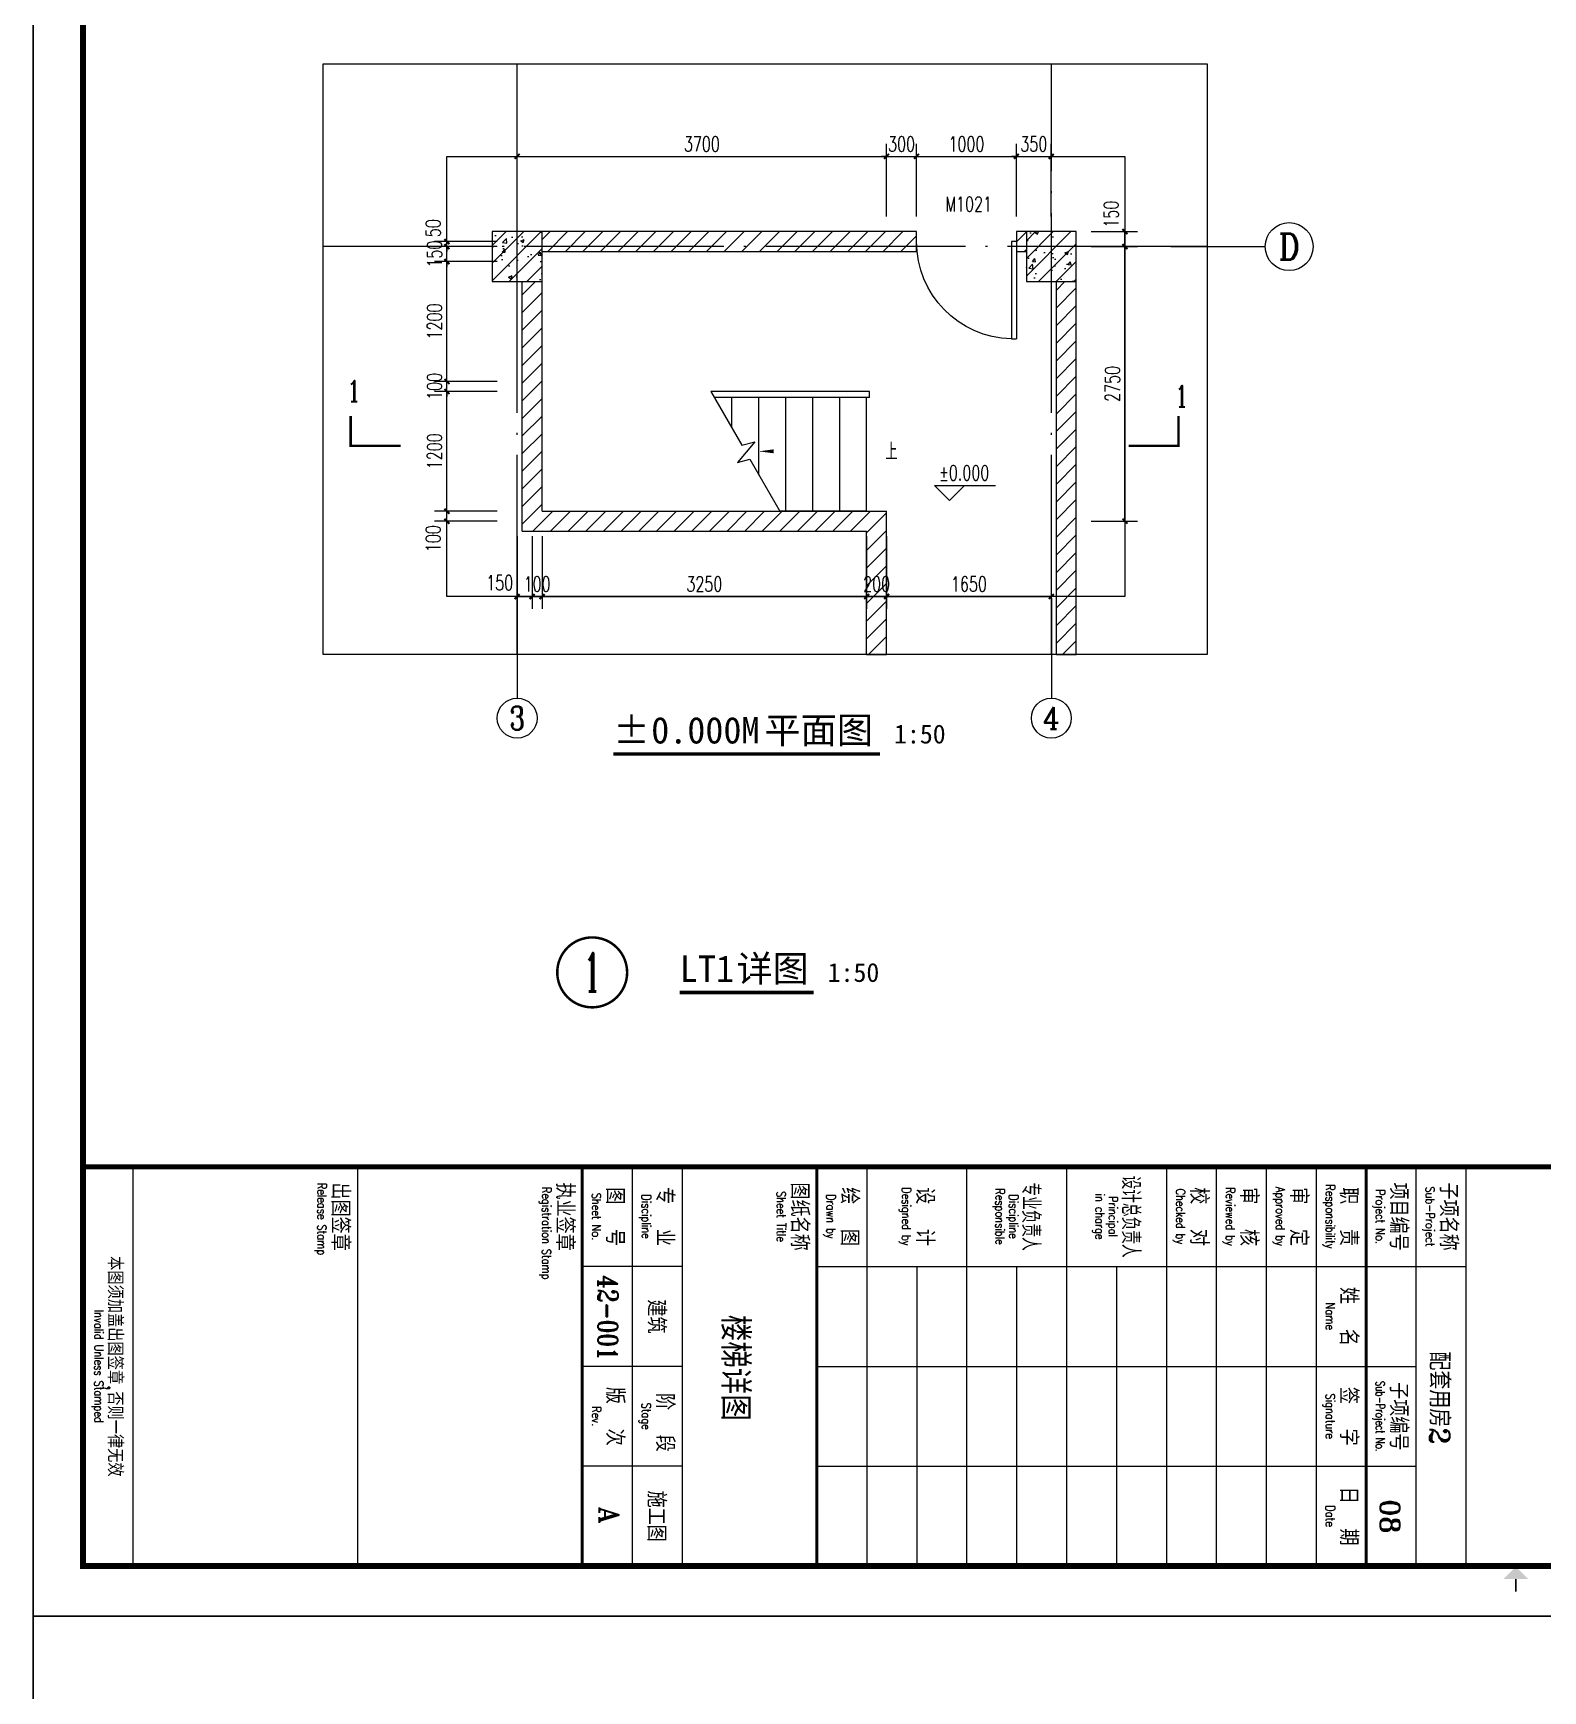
# Model space of a CAD drawing. Header units: millimetres. Extents: x -13830 to 215738, y -24143 to 193994.
# Drawn here: x 80648 to 95769, y 22158 to 38759 of the extents above; entities that cross this region are included whole.
import ezdxf
from ezdxf.enums import TextEntityAlignment as Align

# ---------------------------------------------------------------- set-up
doc = ezdxf.new("R2010")
doc.units = ezdxf.units.MM
doc.header["$LTSCALE"] = 100
doc.linetypes.add('DOTE', pattern=[2.42, 2, -0.2, 0.02, -0.2])
doc.layers.get('0').update_dxf_attribs({"linetype": 'CONTINUOUS'})
doc.layers.get('DEFPOINTS').update_dxf_attribs({"linetype": 'CONTINUOUS'})
for name, color, linetype in [('AXIS', 3, 'CONTINUOUS'), ('AXIS_TEXT', 7, 'CONTINUOUS'), ('COLUMN', 9, 'CONTINUOUS'), ('DIM_ELEV', 3, 'CONTINUOUS'), ('DIM_IDEN', 3, 'CONTINUOUS'), ('DIM_SYMB', 3, 'CONTINUOUS'), ('DOTE', 8, 'CONTINUOUS'), ('PUB_DIM', 3, 'CONTINUOUS'), ('PUB_HATCH', 8, 'CONTINUOUS'), ('PUB_TEXT', 7, 'CONTINUOUS'), ('STAIR', 4, 'CONTINUOUS'), ('TK HAHA', 1, 'CONTINUOUS'), ('WALL', 2, 'CONTINUOUS'), ('WINDOW', 4, 'CONTINUOUS'), ('WINDOW_TEXT', 7, 'CONTINUOUS'), ('图框', 7, 'CONTINUOUS')]:
    doc.layers.add(name, color=color, linetype=linetype)
doc.styles.add('_TCH_AXIS', font='COMPLEX', dxfattribs={"bigfont": 'GBCBIG'})
doc.styles.add('_TCH_DIM', font='SIMPLEX', dxfattribs={"bigfont": 'GBCBIG'})
doc.styles.add('_TCH_DIM_T3', font='SIMPLEX', dxfattribs={"width": 0.705882, "bigfont": 'GBCBIG'})
doc.styles.add('_TCH_LABEL', font='COMPLEX', dxfattribs={"bigfont": 'GBCBIG'})
doc.styles.add('_TCH_WINDOW', font='SIMPLEX', dxfattribs={"height": 3.5, "bigfont": 'GBCBIG'})
doc.styles.add('COMPLEX', font='COMPLEX')
doc.styles.add('TKZ1_tjhts.shx', font='tjromant.shx', dxfattribs={"bigfont": 'tjhts.shx'})
doc.styles.add('TKZ2_tjkts.shx', font='tjromant.shx', dxfattribs={"bigfont": 'tjkts.shx'})
doc.styles.add('黑体', font='')
doc.styles.get('黑体').set_extended_font_data('SimSun')
doc.dimstyles.new('_TCH_ARCH&&50', dxfattribs={"dimtxt": 148.75, "dimasz": 50, "dimexe": 125, "dimexo": 150, "dimgap": 50, "dimtad": 1, "dimdec": 0, "dimzin": 0, "dimdsep": 46, "dimtxsty": '_TCH_DIM_T3', "dimblk": 'ARCHTICK', "dimcen": 0.09, "dimclrt": 7, "dimazin": 2, "dimtfac": 1, "dimtdec": 0, "dimtix": 1, "dimtmove": 2, "dimatfit": 3, "dimfxl": 1, "dimtolj": 1, "dimtzin": 0, "dimarcsym": 0})
pattern_1 = [(45, (0, 89.76), (-88.38838, 88.38838), [])]
pattern_2 = [(45, (0, 0), (-88.38835, 88.38835), []), (50, (0, 0), (358.6301, -31.3761), [37.5, -412.5]), (355, (0, 0), (-69.3757, 376.096), [30, -330]), (100.4514, (29.9, -2.6), (289.2547, 344.7198), [31.8701, -350.571]), (46.1842, (0, 100), (533.6205, -82.7595), [56.25, -618.75]), (96.6356, (44.47, 93.1), (467.3314, 487.059), [47.805, -525.8565]), (351.1842, (0, 100), (467.331, 487.0593), [45, -495]), (21, (50, 75), (298.4535, -201.30945), [37.5, -412.5]), (326, (50, 75), (121.6577, 362.575), [30, -330]), (71.4514, (74.87, 58.22), (420.1113, 161.2652), [31.8701, -350.571]), (37.5, (0, 0), (6.07993, 166.44693), [0, -326, 0, -335, 0, -331.25]), (7.5, (0, 0), (131.53477, 197.20586), [0, -191, 0, -318.5, 0, -126.25]), (327.5, (-111.5, 0), (266.91122, -11.27744), [0, -125, 0, -390, 0, -517.5]), (317.5, (-161.5, 0), (291.5931, 50.0525), [0, -162.5, 0, -259, 0, -367.5])]

# ---------------------------------------------------------------- blocks, each defined once
blk = doc.blocks.new('TJAD_TK_A1')
for p, q in [((1251.38, 643.45), (1331.38, 643.45)), ((1271.38, 513.45), (1271.38, 643.45)), ((1251.38, 633.45), (1331.38, 633.45)), ((1291.38, 513.45), (1291.38, 633.45)), ((1311.38, 513.45), (1311.38, 633.45)), ((1251.38, 613.45), (1331.38, 613.45)), ((1251.38, 603.45), (1331.38, 603.45)), ((1251.38, 593.45), (1331.38, 593.45)), ((1251.38, 583.45), (1331.38, 583.45)), ((1271.38, 573.45), (1331.38, 573.45)), ((1251.38, 563.45), (1331.38, 563.45)), ((1271.38, 553.45), (1331.38, 553.45)), ((1251.38, 543.45), (1331.38, 543.45)), ((1271.38, 533.45), (1331.38, 533.45)), ((1251.38, 523.45), (1331.38, 523.45)), ((1251.38, 486.45), (1331.38, 486.45)), ((1271.38, 486.45), (1271.38, 466.45)), ((1291.38, 486.45), (1291.38, 466.45)), ((1311.38, 486.45), (1311.38, 466.45)), ((1251.38, 476.45), (1331.38, 476.45)), ((1251.38, 421.45), (1331.38, 421.45)), ((1251.38, 376.45), (1331.38, 376.45))]:
    blk.add_line(p, q)
for points, const_width in [([(1251.38, 940.45), (1251.38, 366.45)], 1), ([(1251.38, 623.45), (1331.38, 623.45)], 0.6), ([(1251.38, 513.45), (1331.38, 513.45)], 0.6), ([(1251.38, 466.45), (1331.38, 466.45)], 0.6)]:
    blk.add_lwpolyline(points, dxfattribs=dict(const_width=const_width))
at = {"layer": '图框'}
for p, q in [((1341.38, 356.45), (1341.38, 950.45)), ((500.38, 356.45), (1341.38, 356.45))]:
    blk.add_line(p, q, dxfattribs=at)
at = {"layer": '图框', "const_width": 1.2}
blk.add_lwpolyline([(1331.38, 940.45), (525.38, 940.45), (525.38, 366.45), (1331.38, 366.45)], close=True, dxfattribs=at)
at = {"layer": '图框', "const_width": 0.3}
blk.add_lwpolyline([(1333.99, 653.45), (1336.49, 653.45)], dxfattribs=at)
at = {"layer": '图框'}
blk.add_solid([(1333.99, 650.95), (1333.99, 655.95), (1331.49, 653.45)], dxfattribs=at)
at = {"style": 'TKZ2_tjkts.shx'}
for s, height, p in [('子项名称', 3.6, (1261.38, 640)), ('项目编号', 3.6, (1261.38, 630)), ('职  责', 3.6, (1261.38, 620)), ('姓  名', 3.6, (1281.38, 620)), ('签  字', 3.6, (1301.38, 620)), ('日  期', 3.6, (1321.38, 620)), ('审  定', 3.6, (1261.38, 610)), ('审  核', 3.6, (1261.38, 600)), ('校  对', 3.6, (1261.38, 590)), ('设  计', 3.6, (1261.38, 535.1)), ('绘  图', 3.6, (1261.38, 520)), ('图纸名称', 3.6, (1261.38, 510)), ('专  业', 3.6, (1261.38, 483)), (' 阶  段', 3.6, (1301.38, 483)), ('图  号', 3.6, (1261.38, 473)), ('版  次', 3.6, (1301.38, 473)), ('执业签章', 3.6, (1261.38, 463)), ('出图签章', 3.6, (1261.38, 418)), ('本图须加盖出图签章,否则一律无效', 3, (1291.38, 372.88))]:
    blk.add_text(s, height=height, dxfattribs=at).set_placement(p, align=Align.MIDDLE_CENTER)
at = {"style": 'TKZ2_tjkts.shx', "width": 0.8}
for s, height, p in [('Sub-Project', 1.8, (1261.38, 636.3)), ('Project No.', 1.8, (1261.38, 626.3)), ('Responsibility', 1.8, (1261.38, 616.3)), ('Name', 1.8, (1281.38, 616.3)), ('Signature', 1.8, (1301.38, 616.3)), ('Date', 1.8, (1321.38, 616.3)), ('Approved by', 1.8, (1261.38, 606.3)), ('Reviewed by', 1.8, (1261.38, 596.3)), ('Checked by', 1.8, (1261.38, 586.3)), ('设计总负责人', 3.6, (1261.38, 576.33)), ('Principal', 1.8, (1261.38, 572.8)), ('in charge', 1.8, (1261.38, 570.15)), ('专业负责人', 3.6, (1261.38, 556.33)), ('Discipline', 1.8, (1261.38, 552.87)), ('Responsible', 1.8, (1261.38, 550.15)), ('Designed by', 1.8, (1261.38, 531.4)), ('Drawn by', 1.8, (1261.38, 516.3)), ('Sheet Title', 1.8, (1261.38, 506.3)), ('Discipline', 1.8, (1261.38, 479.3)), ('Stage', 1.8, (1301.38, 479.3)), ('Sheet No.', 1.8, (1261.38, 469.3)), ('Rev.', 1.8, (1301.38, 469.3)), ('Registration Stamp', 1.8, (1264.74, 459.3)), ('Release Stamp', 1.8, (1261.89, 414.3)), ('Invalid Unless Stamped', 1.8, (1291.38, 369.62))]:
    blk.add_text(s, height=height, dxfattribs=at).set_placement(p, align=Align.MIDDLE_CENTER)
at = {"layer": '图框', "style": 'TKZ2_tjkts.shx'}
blk.add_text('子项编号', height=3.6, dxfattribs=at).set_placement((1301.38, 630), align=Align.MIDDLE_CENTER)
at = {"layer": '图框', "style": 'TKZ2_tjkts.shx', "width": 0.7}
blk.add_text('Sub-Project No.', height=1.8, dxfattribs=at).set_placement((1301.38, 626.3), align=Align.MIDDLE_CENTER)
blk = doc.blocks.new('180703-expo')
at = {"layer": '图框'}
blk.add_blockref('TJAD_TK_A1', (-500.38, -356.45), dxfattribs=at)
at = {"layer": '图框', "style": 'TKZ1_tjhts.shx'}
for s, p in [('建筑', (781, 124.85)), ('施工图', (821, 124.85))]:
    blk.add_text(s, height=3.6, dxfattribs=at).set_placement(p, align=Align.MIDDLE_CENTER)
blk = doc.blocks.new('_AXISO')
blk.add_circle((0, 0), 0.5)
at = {"layer": 'AXIS_TEXT', "style": 'COMPLEX', "width": 1.041667}
blk.add_attdef('A', text='', height=0.56, dxfattribs=at).set_placement((-0.25, -0.28), (0.25, -0.28), align=Align.FIT)
blk = doc.blocks.new('_ArchTick')
at = {"color": 0, "linetype": 'ByBlock', "const_width": 0.4}
blk.add_lwpolyline([(-0.5, -0.5), (0.5, 0.5)], dxfattribs=at)
blk = doc.blocks.new('*D620')
at = {"layer": 'DEFPOINTS', "color": 0, "transparency": 16777216}
for p in [(84793, 33971), (85446, 33971), (85446, 33871)]:
    blk.add_point(p, dxfattribs=at)
at = {"layer": 'PUB_DIM', "color": 0, "lineweight": -2, "transparency": 16777216}
for p, q in [((85296, 33971), (84668, 33971)), ((85296, 33871), (84668, 33871)), ((84793, 33871), (84793, 33971))]:
    blk.add_line(p, q, dxfattribs=at)
at = {"layer": 'PUB_DIM', "color": 0, "lineweight": -2, "transparency": 16777216, "xscale": 50, "yscale": 50, "zscale": 50}
for p, rotation in [((84793, 33971), 90), ((84793, 33871), 270)]:
    blk.add_blockref('_ArchTick', p, dxfattribs=dict(at, rotation=rotation))
at = {"layer": 'PUB_DIM', "color": 7, "transparency": 16777216, "insert": (84655, 33696), "char_height": 148.8, "attachment_point": 5, "rotation": 90, "style": '_TCH_DIM_T3'}
blk.add_mtext('\\A1;100', dxfattribs=at)
blk = doc.blocks.new('*D621')
at = {"layer": 'DEFPOINTS', "color": 0, "transparency": 16777216}
for p in [(84793, 35171), (85446, 35171), (85446, 33971)]:
    blk.add_point(p, dxfattribs=at)
at = {"layer": 'PUB_DIM', "color": 0, "lineweight": -2, "transparency": 16777216}
for p, q in [((85296, 35171), (84668, 35171)), ((84793, 33971), (84793, 35171)), ((85296, 33971), (84668, 33971))]:
    blk.add_line(p, q, dxfattribs=at)
at = {"layer": 'PUB_DIM', "color": 0, "lineweight": -2, "transparency": 16777216, "xscale": 50, "yscale": 50, "zscale": 50}
for p, rotation in [((84793, 35171), 90), ((84793, 33971), 270)]:
    blk.add_blockref('_ArchTick', p, dxfattribs=dict(at, rotation=rotation))
at = {"layer": 'PUB_DIM', "color": 7, "transparency": 16777216, "insert": (84668, 34571), "char_height": 148.8, "attachment_point": 5, "rotation": 90, "style": '_TCH_DIM_T3'}
blk.add_mtext('\\A1;1200', dxfattribs=at)
blk = doc.blocks.new('*D622')
at = {"layer": 'DEFPOINTS', "color": 0, "transparency": 16777216}
for p in [(84793, 35271), (85446, 35271), (85446, 35171)]:
    blk.add_point(p, dxfattribs=at)
at = {"layer": 'PUB_DIM', "color": 0, "lineweight": -2, "transparency": 16777216}
for p, q in [((85296, 35271), (84668, 35271)), ((84793, 35271), (84793, 35321)), ((84793, 35171), (84793, 35271)), ((85296, 35171), (84668, 35171)), ((84793, 35171), (84793, 35121))]:
    blk.add_line(p, q, dxfattribs=at)
at = {"layer": 'PUB_DIM', "color": 0, "lineweight": -2, "transparency": 16777216, "xscale": 50, "yscale": 50, "zscale": 50}
for p, rotation in [((84793, 35271), 270), ((84793, 35171), 90)]:
    blk.add_blockref('_ArchTick', p, dxfattribs=dict(at, rotation=rotation))
at = {"layer": 'PUB_DIM', "color": 7, "transparency": 16777216, "insert": (84668, 35221), "char_height": 148.8, "attachment_point": 5, "rotation": 90, "style": '_TCH_DIM_T3'}
blk.add_mtext('\\A1;100', dxfattribs=at)
blk = doc.blocks.new('*D623')
at = {"layer": 'DEFPOINTS', "color": 0, "transparency": 16777216}
for p in [(84793, 36471), (85446, 36471), (85446, 35271)]:
    blk.add_point(p, dxfattribs=at)
at = {"layer": 'PUB_DIM', "color": 0, "lineweight": -2, "transparency": 16777216}
for p, q in [((85296, 36471), (84668, 36471)), ((84793, 35271), (84793, 36471)), ((85296, 35271), (84668, 35271))]:
    blk.add_line(p, q, dxfattribs=at)
at = {"layer": 'PUB_DIM', "color": 0, "lineweight": -2, "transparency": 16777216, "xscale": 50, "yscale": 50, "zscale": 50}
for p, rotation in [((84793, 36471), 90), ((84793, 35271), 270)]:
    blk.add_blockref('_ArchTick', p, dxfattribs=dict(at, rotation=rotation))
at = {"layer": 'PUB_DIM', "color": 7, "transparency": 16777216, "insert": (84668, 35871), "char_height": 148.8, "attachment_point": 5, "rotation": 90, "style": '_TCH_DIM_T3'}
blk.add_mtext('\\A1;1200', dxfattribs=at)
blk = doc.blocks.new('*D624')
at = {"layer": 'DEFPOINTS', "color": 0, "transparency": 16777216}
for p in [(84793, 36621), (85446, 36621), (85446, 36471)]:
    blk.add_point(p, dxfattribs=at)
at = {"layer": 'PUB_DIM', "color": 0, "lineweight": -2, "transparency": 16777216}
for p, q in [((85296, 36621), (84668, 36621)), ((84793, 36621), (84793, 36671)), ((84793, 36471), (84793, 36621)), ((85296, 36471), (84668, 36471)), ((84793, 36471), (84793, 36421))]:
    blk.add_line(p, q, dxfattribs=at)
at = {"layer": 'PUB_DIM', "color": 0, "lineweight": -2, "transparency": 16777216, "xscale": 50, "yscale": 50, "zscale": 50}
for p, rotation in [((84793, 36621), 270), ((84793, 36471), 90)]:
    blk.add_blockref('_ArchTick', p, dxfattribs=dict(at, rotation=rotation))
at = {"layer": 'PUB_DIM', "color": 7, "transparency": 16777216, "insert": (84668, 36546), "char_height": 148.8, "attachment_point": 5, "rotation": 90, "style": '_TCH_DIM_T3'}
blk.add_mtext('\\A1;150', dxfattribs=at)
blk = doc.blocks.new('*D625')
at = {"layer": 'DEFPOINTS', "color": 0, "transparency": 16777216}
for p in [(84793, 36671), (85446, 36671), (85446, 36621)]:
    blk.add_point(p, dxfattribs=at)
at = {"layer": 'PUB_DIM', "color": 0, "lineweight": -2, "transparency": 16777216}
for p, q in [((84793, 36671), (84793, 36721)), ((85296, 36671), (84668, 36671)), ((85296, 36621), (84668, 36621)), ((84793, 36621), (84793, 36671)), ((84793, 36621), (84793, 36571))]:
    blk.add_line(p, q, dxfattribs=at)
at = {"layer": 'PUB_DIM', "color": 0, "lineweight": -2, "transparency": 16777216, "xscale": 50, "yscale": 50, "zscale": 50}
for p, rotation in [((84793, 36671), 270), ((84793, 36621), 90)]:
    blk.add_blockref('_ArchTick', p, dxfattribs=dict(at, rotation=rotation))
at = {"layer": 'PUB_DIM', "color": 7, "transparency": 16777216, "insert": (84655, 36806), "char_height": 148.8, "attachment_point": 5, "rotation": 90, "style": '_TCH_DIM_T3'}
blk.add_mtext('\\A1;50', dxfattribs=at)
blk = doc.blocks.new('*D626')
at = {"layer": 'DEFPOINTS', "color": 0, "transparency": 16777216}
for p in [(91096, 36621), (91584, 36621), (91096, 33871)]:
    blk.add_point(p, dxfattribs=at)
at = {"layer": 'PUB_DIM', "color": 0, "lineweight": -2, "transparency": 16777216}
for p, q in [((91246, 36621), (91709, 36621)), ((91584, 33871), (91584, 36621)), ((91246, 33871), (91709, 33871))]:
    blk.add_line(p, q, dxfattribs=at)
at = {"layer": 'PUB_DIM', "color": 0, "lineweight": -2, "transparency": 16777216, "xscale": 50, "yscale": 50, "zscale": 50}
for p, rotation in [((91584, 36621), 90), ((91584, 33871), 270)]:
    blk.add_blockref('_ArchTick', p, dxfattribs=dict(at, rotation=rotation))
at = {"layer": 'PUB_DIM', "color": 7, "transparency": 16777216, "insert": (91459, 35246), "char_height": 148.8, "attachment_point": 5, "rotation": 90, "style": '_TCH_DIM_T3'}
blk.add_mtext('\\A1;2750', dxfattribs=at)
blk = doc.blocks.new('*D627')
at = {"layer": 'DEFPOINTS', "color": 0, "transparency": 16777216}
for p in [(91096, 36771), (91584, 36771), (91096, 36621)]:
    blk.add_point(p, dxfattribs=at)
at = {"layer": 'PUB_DIM', "color": 0, "lineweight": -2, "transparency": 16777216}
for p, q in [((91246, 36771), (91709, 36771)), ((91584, 36621), (91584, 36771)), ((91246, 36621), (91709, 36621))]:
    blk.add_line(p, q, dxfattribs=at)
at = {"layer": 'PUB_DIM', "color": 0, "lineweight": -2, "transparency": 16777216, "xscale": 50, "yscale": 50, "zscale": 50}
for p, rotation in [((91584, 36771), 90), ((91584, 36621), 270)]:
    blk.add_blockref('_ArchTick', p, dxfattribs=dict(at, rotation=rotation))
at = {"layer": 'PUB_DIM', "color": 7, "transparency": 16777216, "insert": (91446, 36946), "char_height": 148.8, "attachment_point": 5, "rotation": 90, "style": '_TCH_DIM_T3'}
blk.add_mtext('\\A1;150', dxfattribs=at)
blk = doc.blocks.new('*D628')
at = {"layer": 'DEFPOINTS', "color": 0, "transparency": 16777216}
for p in [(89196, 33871), (90846, 33871), (90846, 33117)]:
    blk.add_point(p, dxfattribs=at)
at = {"layer": 'PUB_DIM', "color": 0, "lineweight": -2, "transparency": 16777216}
for p, q in [((89196, 33721), (89196, 32992)), ((90846, 33721), (90846, 32992)), ((89196, 33117), (90846, 33117))]:
    blk.add_line(p, q, dxfattribs=at)
at = {"layer": 'PUB_DIM', "color": 0, "lineweight": -2, "transparency": 16777216, "xscale": 50, "yscale": 50, "zscale": 50, "rotation": 180}
blk.add_blockref('_ArchTick', (89196, 33117), dxfattribs=at)
at = {"layer": 'PUB_DIM', "color": 0, "lineweight": -2, "transparency": 16777216, "xscale": 50, "yscale": 50, "zscale": 50}
blk.add_blockref('_ArchTick', (90846, 33117), dxfattribs=at)
at = {"layer": 'PUB_DIM', "color": 7, "transparency": 16777216, "insert": (90021, 33242), "char_height": 148.8, "attachment_point": 5, "style": '_TCH_DIM_T3'}
blk.add_mtext('\\A1;1650', dxfattribs=at)
blk = doc.blocks.new('*D629')
at = {"layer": 'DEFPOINTS', "color": 0, "transparency": 16777216}
for p in [(88996, 33871), (89196, 33871), (89196, 33117)]:
    blk.add_point(p, dxfattribs=at)
at = {"layer": 'PUB_DIM', "color": 0, "lineweight": -2, "transparency": 16777216}
for p, q in [((88996, 33721), (88996, 32992)), ((89196, 33721), (89196, 32992)), ((88996, 33117), (88946, 33117)), ((88996, 33117), (89196, 33117)), ((89196, 33117), (89246, 33117))]:
    blk.add_line(p, q, dxfattribs=at)
at = {"layer": 'PUB_DIM', "color": 0, "lineweight": -2, "transparency": 16777216, "xscale": 50, "yscale": 50, "zscale": 50}
blk.add_blockref('_ArchTick', (88996, 33117), dxfattribs=at)
at = {"layer": 'PUB_DIM', "color": 0, "lineweight": -2, "transparency": 16777216, "xscale": 50, "yscale": 50, "zscale": 50, "rotation": 180}
blk.add_blockref('_ArchTick', (89196, 33117), dxfattribs=at)
at = {"layer": 'PUB_DIM', "color": 7, "transparency": 16777216, "insert": (89096, 33242), "char_height": 148.8, "attachment_point": 5, "style": '_TCH_DIM_T3'}
blk.add_mtext('\\A1;200', dxfattribs=at)
blk = doc.blocks.new('*D630')
at = {"layer": 'DEFPOINTS', "color": 0, "transparency": 16777216}
for p in [(85746, 33871), (88996, 33871), (88996, 33117)]:
    blk.add_point(p, dxfattribs=at)
at = {"layer": 'PUB_DIM', "color": 0, "lineweight": -2, "transparency": 16777216}
for p, q in [((85746, 33721), (85746, 32992)), ((88996, 33721), (88996, 32992)), ((85746, 33117), (88996, 33117))]:
    blk.add_line(p, q, dxfattribs=at)
at = {"layer": 'PUB_DIM', "color": 0, "lineweight": -2, "transparency": 16777216, "xscale": 50, "yscale": 50, "zscale": 50, "rotation": 180}
blk.add_blockref('_ArchTick', (85746, 33117), dxfattribs=at)
at = {"layer": 'PUB_DIM', "color": 0, "lineweight": -2, "transparency": 16777216, "xscale": 50, "yscale": 50, "zscale": 50}
blk.add_blockref('_ArchTick', (88996, 33117), dxfattribs=at)
at = {"layer": 'PUB_DIM', "color": 7, "transparency": 16777216, "insert": (87371, 33242), "char_height": 148.8, "attachment_point": 5, "style": '_TCH_DIM_T3'}
blk.add_mtext('\\A1;3250', dxfattribs=at)
blk = doc.blocks.new('*D631')
at = {"layer": 'DEFPOINTS', "color": 0, "transparency": 16777216}
for p in [(85646, 33871), (85746, 33871), (85746, 33117)]:
    blk.add_point(p, dxfattribs=at)
at = {"layer": 'PUB_DIM', "color": 0, "lineweight": -2, "transparency": 16777216}
for p, q in [((85646, 33721), (85646, 32992)), ((85746, 33721), (85746, 32992)), ((85646, 33117), (85596, 33117)), ((85646, 33117), (85746, 33117)), ((85746, 33117), (85796, 33117))]:
    blk.add_line(p, q, dxfattribs=at)
at = {"layer": 'PUB_DIM', "color": 0, "lineweight": -2, "transparency": 16777216, "xscale": 50, "yscale": 50, "zscale": 50}
blk.add_blockref('_ArchTick', (85646, 33117), dxfattribs=at)
at = {"layer": 'PUB_DIM', "color": 0, "lineweight": -2, "transparency": 16777216, "xscale": 50, "yscale": 50, "zscale": 50, "rotation": 180}
blk.add_blockref('_ArchTick', (85746, 33117), dxfattribs=at)
at = {"layer": 'PUB_DIM', "color": 7, "transparency": 16777216, "insert": (85696, 33242), "char_height": 148.8, "attachment_point": 5, "style": '_TCH_DIM_T3'}
blk.add_mtext('\\A1;100', dxfattribs=at)
blk = doc.blocks.new('*D632')
at = {"layer": 'DEFPOINTS', "color": 0, "transparency": 16777216}
for p in [(85496, 33871), (85646, 33871), (85646, 33117)]:
    blk.add_point(p, dxfattribs=at)
at = {"layer": 'PUB_DIM', "color": 0, "lineweight": -2, "transparency": 16777216}
for p, q in [((85496, 33721), (85496, 32992)), ((85646, 33721), (85646, 32992)), ((85496, 33117), (85646, 33117))]:
    blk.add_line(p, q, dxfattribs=at)
at = {"layer": 'PUB_DIM', "color": 0, "lineweight": -2, "transparency": 16777216, "xscale": 50, "yscale": 50, "zscale": 50, "rotation": 180}
blk.add_blockref('_ArchTick', (85496, 33117), dxfattribs=at)
at = {"layer": 'PUB_DIM', "color": 0, "lineweight": -2, "transparency": 16777216, "xscale": 50, "yscale": 50, "zscale": 50}
blk.add_blockref('_ArchTick', (85646, 33117), dxfattribs=at)
at = {"layer": 'PUB_DIM', "color": 7, "transparency": 16777216, "insert": (85321, 33255), "char_height": 148.8, "attachment_point": 5, "style": '_TCH_DIM_T3'}
blk.add_mtext('\\A1;150', dxfattribs=at)
blk = doc.blocks.new('*D633')
at = {"layer": 'DEFPOINTS', "color": 0, "transparency": 16777216}
for p in [(89196, 37525), (85496, 36771), (89196, 36771)]:
    blk.add_point(p, dxfattribs=at)
at = {"layer": 'PUB_DIM', "color": 0, "lineweight": -2, "transparency": 16777216}
for p, q in [((85496, 36921), (85496, 37650)), ((85496, 37525), (89196, 37525)), ((89196, 36921), (89196, 37650))]:
    blk.add_line(p, q, dxfattribs=at)
at = {"layer": 'PUB_DIM', "color": 0, "lineweight": -2, "transparency": 16777216, "xscale": 50, "yscale": 50, "zscale": 50, "rotation": 180}
blk.add_blockref('_ArchTick', (85496, 37525), dxfattribs=at)
at = {"layer": 'PUB_DIM', "color": 0, "lineweight": -2, "transparency": 16777216, "xscale": 50, "yscale": 50, "zscale": 50}
blk.add_blockref('_ArchTick', (89196, 37525), dxfattribs=at)
at = {"layer": 'PUB_DIM', "color": 7, "transparency": 16777216, "insert": (87346, 37649), "char_height": 148.8, "attachment_point": 5, "style": '_TCH_DIM_T3'}
blk.add_mtext('\\A1;3700', dxfattribs=at)
blk = doc.blocks.new('*D634')
at = {"layer": 'DEFPOINTS', "color": 0, "transparency": 16777216}
for p in [(89496, 37525), (89196, 36771), (89496, 36771)]:
    blk.add_point(p, dxfattribs=at)
at = {"layer": 'PUB_DIM', "color": 0, "lineweight": -2, "transparency": 16777216}
for p, q in [((89196, 37525), (89146, 37525)), ((89196, 36921), (89196, 37650)), ((89196, 37525), (89496, 37525)), ((89496, 36921), (89496, 37650)), ((89496, 37525), (89546, 37525))]:
    blk.add_line(p, q, dxfattribs=at)
at = {"layer": 'PUB_DIM', "color": 0, "lineweight": -2, "transparency": 16777216, "xscale": 50, "yscale": 50, "zscale": 50}
blk.add_blockref('_ArchTick', (89196, 37525), dxfattribs=at)
at = {"layer": 'PUB_DIM', "color": 0, "lineweight": -2, "transparency": 16777216, "xscale": 50, "yscale": 50, "zscale": 50, "rotation": 180}
blk.add_blockref('_ArchTick', (89496, 37525), dxfattribs=at)
at = {"layer": 'PUB_DIM', "color": 7, "transparency": 16777216, "insert": (89346, 37649), "char_height": 148.8, "attachment_point": 5, "style": '_TCH_DIM_T3'}
blk.add_mtext('\\A1;300', dxfattribs=at)
blk = doc.blocks.new('*D635')
at = {"layer": 'DEFPOINTS', "color": 0, "transparency": 16777216}
for p in [(90496, 37525), (89496, 36771), (90496, 36771)]:
    blk.add_point(p, dxfattribs=at)
at = {"layer": 'PUB_DIM', "color": 0, "lineweight": -2, "transparency": 16777216}
for p, q in [((89496, 36921), (89496, 37650)), ((89496, 37525), (90496, 37525)), ((90496, 36921), (90496, 37650))]:
    blk.add_line(p, q, dxfattribs=at)
at = {"layer": 'PUB_DIM', "color": 0, "lineweight": -2, "transparency": 16777216, "xscale": 50, "yscale": 50, "zscale": 50, "rotation": 180}
blk.add_blockref('_ArchTick', (89496, 37525), dxfattribs=at)
at = {"layer": 'PUB_DIM', "color": 0, "lineweight": -2, "transparency": 16777216, "xscale": 50, "yscale": 50, "zscale": 50}
blk.add_blockref('_ArchTick', (90496, 37525), dxfattribs=at)
at = {"layer": 'PUB_DIM', "color": 7, "transparency": 16777216, "insert": (89996, 37649), "char_height": 148.8, "attachment_point": 5, "style": '_TCH_DIM_T3'}
blk.add_mtext('\\A1;1000', dxfattribs=at)
blk = doc.blocks.new('*D636')
at = {"layer": 'DEFPOINTS', "color": 0, "transparency": 16777216}
for p in [(90846, 37525), (90496, 36771), (90846, 36771)]:
    blk.add_point(p, dxfattribs=at)
at = {"layer": 'PUB_DIM', "color": 0, "lineweight": -2, "transparency": 16777216}
for p, q in [((90496, 37525), (90446, 37525)), ((90496, 36921), (90496, 37650)), ((90496, 37525), (90846, 37525)), ((90846, 36921), (90846, 37650)), ((90846, 37525), (90896, 37525))]:
    blk.add_line(p, q, dxfattribs=at)
at = {"layer": 'PUB_DIM', "color": 0, "lineweight": -2, "transparency": 16777216, "xscale": 50, "yscale": 50, "zscale": 50}
blk.add_blockref('_ArchTick', (90496, 37525), dxfattribs=at)
at = {"layer": 'PUB_DIM', "color": 0, "lineweight": -2, "transparency": 16777216, "xscale": 50, "yscale": 50, "zscale": 50, "rotation": 180}
blk.add_blockref('_ArchTick', (90846, 37525), dxfattribs=at)
at = {"layer": 'PUB_DIM', "color": 7, "transparency": 16777216, "insert": (90671, 37649), "char_height": 148.8, "attachment_point": 5, "style": '_TCH_DIM_T3'}
blk.add_mtext('\\A1;350', dxfattribs=at)
blk = doc.blocks.new('$DorLib2D$00000001')
for p, q in [((0.45, 0.975), (0.5, 0.975)), ((0.45, 0), (0.45, 0.975)), ((0.5, 0), (0.5, 0.975)), ((0.5, 0), (0.45, 0))]:
    blk.add_line(p, q)
at = {"lineweight": 13}
blk.add_arc((0.475, 0), 0.975, 91.4693, 180, dxfattribs=at)

msp = doc.modelspace()

# ---------------------------------------------------------------- hatches: boundary and pattern name
at = {"layer": 'PUB_HATCH'}
h = msp.add_hatch(dxfattribs=at)
h.set_pattern_fill('钢筋混凝土', color=256, scale=50, style=0)
h.set_pattern_definition(pattern_2)
h.paths.add_polyline_path([(85246.5, 36270.9), (85746.5, 36270.9), (85746.5, 36770.9), (85246.5, 36770.9)])
h = msp.add_hatch(dxfattribs=at)
h.set_pattern_fill('普通砖', color=256, scale=50, style=0)
h.set_pattern_definition(pattern_1)
h.paths.add_polyline_path([(85746.5, 36770.9), (85746.5, 36570.9), (89496.5, 36570.9), (89496.5, 36770.9)])
h = msp.add_hatch(dxfattribs=at)
h.set_pattern_fill('普通砖', color=256, scale=50, style=0)
h.set_pattern_definition(pattern_1)
h.paths.add_polyline_path([(90596.5, 36770.9), (90496.5, 36770.9), (90496.5, 36570.9), (90596.5, 36570.9)])
h = msp.add_hatch(dxfattribs=at)
h.set_pattern_fill('钢筋混凝土', color=256, scale=50, style=0)
h.set_pattern_definition(pattern_2)
h.paths.add_polyline_path([(90596.5, 36770.9), (90596.5, 36270.9), (91096.5, 36270.9), (91096.5, 36770.9)])
h = msp.add_hatch(dxfattribs=at)
h.set_pattern_fill('普通砖', color=256, scale=50, style=0)
h.set_pattern_definition(pattern_1)
h.paths.add_polyline_path([(85746.5, 36270.9), (85546.5, 36270.9), (85546.5, 33770.9), (85746.5, 33970.9)])
h = msp.add_hatch(dxfattribs=at)
h.set_pattern_fill('普通砖', color=256, scale=50, style=0)
h.set_pattern_definition(pattern_1)
h.paths.add_polyline_path([(91096.5, 32535.8), (91096.5, 36270.9), (90896.5, 36270.9), (90896.5, 32535.8)])
h = msp.add_hatch(dxfattribs=at)
h.set_pattern_fill('普通砖', color=256, scale=50, style=0)
h.set_pattern_definition(pattern_1)
h.paths.add_polyline_path([(85746.5, 33970.9), (85546.5, 33770.9), (88996, 33770.9), (89196, 33970.9)])
h = msp.add_hatch(dxfattribs=at)
h.set_pattern_fill('普通砖', color=256, scale=50, style=0)
h.set_pattern_definition(pattern_1)
h.paths.add_polyline_path([(89196, 32535.8), (89196, 33970.9), (88996, 33770.9), (88996, 32535.8)])

# ---------------------------------------------------------------- linework, layer by layer
at = {"layer": 'AXIS'}
for p, q in [((92042.6, 36620.9), (92988.5, 36620.9)), ((85496.5, 33098.9), (85496.5, 32098.9)), ((90846.5, 33098.9), (90846.5, 32098.9))]:
    msp.add_line(p, q, dxfattribs=at)
at = {"layer": 'COLUMN'}
for p, q in [((85746.5, 36770.9), (85246.5, 36770.9)), ((85246.5, 36770.9), (85246.5, 36270.9)), ((85746.5, 36270.9), (85746.5, 36770.9)), ((90596.5, 36770.9), (90596.5, 36270.9)), ((91096.5, 36770.9), (90596.5, 36770.9)), ((91096.5, 36270.9), (91096.5, 36770.9)), ((85246.5, 36270.9), (85746.5, 36270.9)), ((90596.5, 36270.9), (91096.5, 36270.9))]:
    msp.add_line(p, q, dxfattribs=at)
at = {"layer": 'DEFPOINTS', "color": 8}
for points in [[(83552.6, 38450.6), (92405.8, 38450.6), (92405.8, 32535.8), (83552.6, 32535.8)], [(84792.8, 37524.6), (91583.8, 37524.6), (91583.8, 33117.2), (84792.8, 33117.2)]]:
    msp.add_lwpolyline(points, close=True, dxfattribs=at)
at = {"layer": 'DIM_ELEV'}
for p, q in [((89826, 34077.8), (89676, 34227.8)), ((89676, 34227.8), (90286, 34227.8)), ((89826, 34077.8), (89976, 34227.8))]:
    msp.add_line(p, q, dxfattribs=at)
at = {"layer": 'DIM_IDEN', "const_width": 25}
msp.add_lwpolyline([(86597.6, 29352.9, 1), (85897.6, 29352.9, 1)], format="xyb", close=True, dxfattribs=at)
at = {"layer": 'DIM_SYMB'}
for points, const_width in [([(83828.1, 34925.7), (83828.1, 34625.7), (84328.1, 34625.7)], 25), ([(91619.3, 34625.7), (92119.3, 34625.7), (92119.3, 34925.7)], 25), ([(86460.6, 31539.6), (89131.3, 31539.6)], 35), ([(87125.2, 29152), (88466.7, 29152)], 35)]:
    msp.add_lwpolyline(points, dxfattribs=dict(at, const_width=const_width))
msp.add_lwpolyline([(89131.5, 34570.9, 0, 0, 0), (87916.5, 34570.9, 0, 40, 0), (88066.5, 34570.9, 0, 0, 0)], format="xyseb", dxfattribs=at)
at = {"layer": 'DOTE', "linetype": 'DOTE', "ltscale": 10}
for p, q in [((85496.5, 32535.8), (85496.5, 38450.6)), ((90846.5, 32535.8), (90846.5, 38450.6)), ((92405.8, 36620.9), (83552.6, 36620.9))]:
    msp.add_line(p, q, dxfattribs=at)
at = {"layer": 'STAIR'}
for p, q in [((88996.5, 35170.9), (87435, 35170.9)), ((87435, 35170.9), (87746.5, 34631.4)), ((89026.5, 35170.9), (87435, 35170.9)), ((89026.5, 35110.9), (87469.7, 35110.9)), ((87646.5, 34804.7), (87646.5, 35110.9)), ((87916.5, 34337.1), (87916.5, 35110.9)), ((88186.5, 33970.9), (88186.5, 35110.9)), ((88456.5, 33970.9), (88456.5, 35110.9)), ((88726.5, 33970.9), (88726.5, 35110.9)), ((88996.5, 33970.9), (88996.5, 35110.9)), ((89026.5, 35110.9), (89026.5, 35170.9)), ((87876.9, 34666.4), (87704, 34460.3)), ((87746.5, 34631.4), (87876.9, 34666.4)), ((87704, 34460.3), (87826.4, 34493.1)), ((87826.4, 34493.1), (88127.9, 33970.9)), ((88996.5, 33970.9), (88127.9, 33970.9))]:
    msp.add_line(p, q, dxfattribs=at)
at = {"layer": 'TK HAHA', "color": 1}
for points in [[(-3451.8, 64957.2), (80648.2, 64957.2), (80648.2, 5557.2), (-3451.8, 5557.2)], [(80648.2, 64957.2), (110348.2, 64957.2), (110348.2, 22907.2), (80648.2, 22907.2)]]:
    msp.add_lwpolyline(points, close=True, dxfattribs=at)
at = {"layer": 'WALL'}
for p, q in [((89496.5, 36770.9), (85746.5, 36770.9)), ((89496.5, 36570.9), (89496.5, 36770.9)), ((90596.5, 36770.9), (90496.5, 36770.9)), ((90496.5, 36770.9), (90496.5, 36570.9)), ((85746.5, 36570.9), (89496.5, 36570.9)), ((90496.5, 36570.9), (90596.5, 36570.9)), ((85546.5, 33770.9), (85546.5, 36270.9)), ((85746.5, 33970.9), (85746.5, 36270.9)), ((90896.5, 32535.8), (90896.5, 36270.9)), ((91096.5, 32535.8), (91096.5, 36270.9)), ((85746.5, 33970.9), (89196, 33970.9)), ((89196, 32535.8), (89196, 33970.9)), ((85546.5, 33770.9), (88996, 33770.9)), ((88996, 32535.8), (88996, 33770.9)), ((88996, 32535.8), (89196, 32535.8)), ((90896.5, 32535.8), (91096.5, 32535.8))]:
    msp.add_line(p, q, dxfattribs=at)

# ---------------------------------------------------------------- block references
at = {"xscale": 100, "yscale": 100, "zscale": 100}
msp.add_blockref('180703-expo', (-3451.8, 5557.2), dxfattribs=at)
at = {"xscale": 50, "yscale": 50, "zscale": 50, "rotation": 270}
msp.add_blockref('180703-expo', (80648.2, 64957.2), dxfattribs=at)
at = {"layer": 'AXIS'}
ref = msp.add_blockref('_AXISO', (93228.5, 36620.9), dxfattribs=dict(at, xscale=480, yscale=480, zscale=480))
ref.add_attrib('A', 'D', dxfattribs={"layer": 'AXIS_TEXT', "height": 261.2, "style": '_TCH_AXIS'}).set_placement((93122.8, 36490.3), (93334.2, 36490.3), align=Align.FIT)
ref = msp.add_blockref('_AXISO', (85496.5, 31898.9), dxfattribs=dict(at, xscale=400, yscale=400, zscale=400))
ref.add_attrib('A', '3', dxfattribs={"layer": 'AXIS_TEXT', "height": 233, "style": '_TCH_AXIS'}).set_placement((85418.8, 31782.5), (85574.1, 31782.5), align=Align.FIT)
ref = msp.add_blockref('_AXISO', (90846.5, 31898.9), dxfattribs=dict(at, xscale=400, yscale=400, zscale=400))
ref.add_attrib('A', '4', dxfattribs={"layer": 'AXIS_TEXT', "height": 222.7, "style": '_TCH_AXIS'}).set_placement((90761.6, 31787.6), (90931.3, 31787.6), align=Align.FIT)
at = {"layer": 'WINDOW'}
ref = msp.add_blockref('$DorLib2D$00000001', (89996.5, 36670.9), dxfattribs=dict(at, xscale=1000, yscale=-1000, zscale=1000, rotation=359.9999999999981))
ref.add_attrib('A', 'M1021', (89784, 36971.5), dxfattribs={"layer": 'WINDOW_TEXT', "height": 148.75, "style": '_TCH_WINDOW', "width": 0.705882})

# ---------------------------------------------------------------- texts
at = {"layer": 'PUB_TEXT', "width": 0.705882}
for s, height, style, p in [('1', 212.5, '_TCH_LABEL', (83795.9, 35069.4)), ('1', 212.5, '_TCH_LABEL', (92087.1, 35018.2)), ('%%P0.000', 148.75, '_TCH_DIM', (89721, 34280.3))]:
    msp.add_text(s, height=height, dxfattribs=dict(at, style=style)).set_placement(p)
at = {"layer": 'PUB_TEXT'}
for s, height, style, p in [('上', 168.8, '_TCH_DIM', (89184, 34483.4)), ('±', 265.8, '黑体', (86460.6, 31645.1)), ('0.000M', 265.82, '黑体', (86838.7, 31645.1)), ('平面图', 265.82, '黑体', (87972.9, 31645.1)), ('1:50', 189.87, '黑体', (89271.3, 31645.1)), ('详图', 265.82, '黑体', (87692.3, 29257.4)), ('LT1', 265.82, '黑体', (87125.2, 29257.4)), ('1:50', 189.87, '黑体', (88606.7, 29257.4))]:
    msp.add_text(s, height=height, dxfattribs=dict(at, style=style)).set_placement(p)
at = {"layer": 'PUB_TEXT', "style": '_TCH_LABEL'}
msp.add_text('1', height=386, dxfattribs=at).set_placement((86164.9, 29159.9), (86330.4, 29159.9), align=Align.FIT)
at = {"layer": '图框', "color": 5, "style": 'TKZ1_tjhts.shx', "width": 0.8}
msp.add_text('42-001', height=200, rotation=270, dxfattribs=at).set_placement((86403.4, 25892.7), align=Align.MIDDLE_CENTER)
at = {"layer": '图框', "color": 5, "style": 'TKZ1_tjhts.shx'}
for s, height, p in [('楼梯详图', 280, (87679.9, 25392.8)), ('配套用房2', 200, (94734.3, 25091.4)), ('A', 200, (86416.7, 23916)), ('08', 200, (94238.3, 23905.1))]:
    msp.add_text(s, height=height, rotation=270, dxfattribs=at).set_placement(p, align=Align.MIDDLE_CENTER)

# ---------------------------------------------------------------- dimensions: what is measured, and where the dimension line sits
at = {"layer": 'PUB_DIM'}
for p1, p2, distance, picture, middle in [((85496.4566, 36770.9124), (89196.005, 36770.9124), 753.6758, '*D633', (87346.2308, 37648.9632)), ((89196.005, 36770.9124), (89496.4566, 36770.9124), 753.6758, '*D634', (89346.2308, 37648.9632)), ((89496.5, 36770.9), (90496.5, 36770.9), 753.7, '*D635', (89996.5, 37649)), ((90496.5, 36770.9), (90846.5, 36770.9), 753.7, '*D636', (90671.5, 37649)), ((85446.5, 36470.9), (85446.5, 36620.9), 653.7, '*D624', (84668.4, 36545.9)), ((91096.5, 33870.9), (91096.5, 36620.9), -487.4, '*D626', (91459.4, 35245.9)), ((85446.5, 35270.9), (85446.5, 36470.9), 653.7, '*D623', (84668.4, 35870.9)), ((85446.5, 35170.9), (85446.5, 35270.9), 653.7, '*D622', (84668.4, 35220.9)), ((85446.5, 33970.9), (85446.5, 35170.9), 653.7, '*D621', (84668.4, 34570.9)), ((85646.5, 33870.9), (85746.5, 33870.9), -753.7, '*D631', (85696.5, 33241.6)), ((85746.5, 33870.9), (88996.5, 33870.9), -753.7, '*D630', (87371.5, 33241.6)), ((88996.4566, 33870.9124), (89196.005, 33870.9124), -753.6758, '*D629', (89096.2308, 33241.6116)), ((89196.005, 33870.9124), (90846.4566, 33870.9124), -753.6758, '*D628', (90021.2308, 33241.6116))]:
    dim = msp.add_aligned_dim(p1=p1, p2=p2, distance=distance, dimstyle='_TCH_ARCH&&50', dxfattribs=at)
    dim.commit()
    dim.dimension.update_dxf_attribs({"geometry": picture, "text_midpoint": middle})
for base, p1, p2, angle, picture, middle in [((91583.8, 36770.9), (91096.5, 36620.9), (91096.5, 36770.9), 90, '*D627', (91446.3, 36945.9)), ((84792.8, 36670.9), (85446.5, 36620.9), (85446.5, 36670.9), 90, '*D625', (84655.3, 36805.9)), ((84792.8, 33970.9), (85446.5, 33870.9), (85446.5, 33970.9), 90, '*D620', (84655.3, 33695.9)), ((85646.5, 33117.2), (85496.5, 33870.9), (85646.5, 33870.9), 0, '*D632', (85321.5, 33254.7))]:
    dim = msp.add_linear_dim(base=base, p1=p1, p2=p2, angle=angle, dimstyle='_TCH_ARCH&&50', dxfattribs=at)
    dim.commit()
    dim.dimension.update_dxf_attribs({"geometry": picture, "text_midpoint": middle, "dimtype": 129})

doc.saveas('drawing.dxf')
